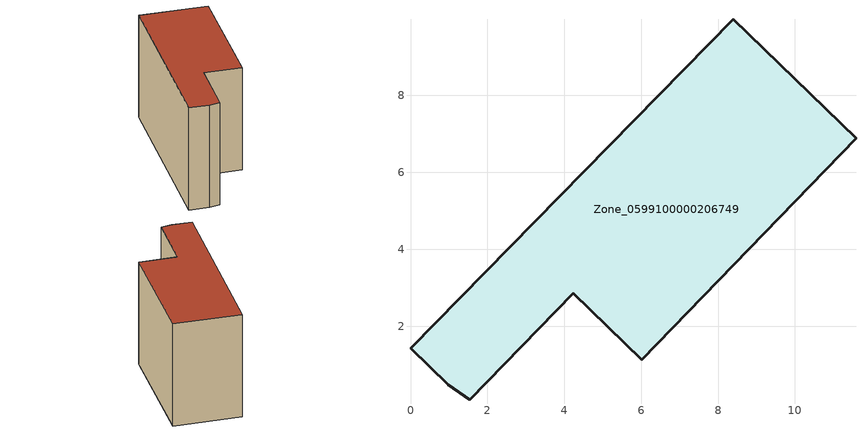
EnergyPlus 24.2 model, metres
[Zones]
Zone_0599100000206749
 floor ground (C_G): 6.02,1.13 4.24,2.86 1.55,0.08 0.98,0.48 0,1.43 8.39,9.99 11.59,6.89 z0
 wall outside (C_F): 4.24,2.86 6.02,1.13 11.59,6.89 8.39,9.99 0,1.43 0.98,0.48 1.55,0.08 4.24,2.86 z0:7.3
 roof outside (C_R): 1.55,0.08 4.24,2.86 6.02,1.13 11.59,6.89 8.39,9.99 0,1.43 0.98,0.48 z7.3
[BUILDING]
Pand.0599100000206749: North Axis=0; Terrain=City; Loads Convergence Tolerance Value=0.04; Temperature Convergence Tolerance Value=0.4; Solar Distribution=FullExterior; Maximum Number of Warmup Days=25; Minimum Number of Warmup Days=1
[Site:Location]
Rotterdam.The.Hague.AP_ZH_NLD Design_Conditions: Latitude=51.96; Longitude=4.45; Time Zone=1; Elevation=-4.5
[SITE:GROUNDTEMPERATURE:BUILDINGSURFACE]
18, 18, 18, 18, 18, 18, 18, 18, 18, 18, 18, 18
[MATERIAL] Thermal Absorptance=0.9; Solar Absorptance=0.7; Visible Absorptance=0.7
Name | Roughness | Thickness | Conductivity | Density | Specific Heat
G.TI.1946 | MediumSmooth | 0.15 | 1 | 540 | 1210
F.TI.1946 | Rough | 0.3 | 0.857143 | 1920 | 840
R.TI.1946 | MediumRough | 0.2 | 0.1 | 1500 | 1000
[CONSTRUCTION]
C_G: G.TI.1946
C_F: F.TI.1946
C_R: R.TI.1946
[ZONE]
Zone_0599100000206749: Type=1; Multiplier=1; Ceiling Height=Autocalculate; Volume=Autocalculate; Floor Area=autocalculate; Part of Total Floor Area=Yes
[ZONEINFILTRATION:DESIGNFLOWRATE]
Infil_Zone_0599100000206749: Zone or ZoneList or Space or SpaceList=Zone_0599100000206749; Schedule=AlwaysOn; Design Flow Rate Calculation Method=Flow/Area; Flow Rate per Floor Area=0.003; Constant Term Coefficient=1; Temperature Term Coefficient=0; Velocity Term Coefficient=0; Velocity Squared Term Coefficient=0
[HVACTEMPLATE:ZONE:IDEALLOADSAIRSYSTEM]
Zone_0599100000206749: Maximum Heating Supply Air Temperature=50; Minimum Cooling Supply Air Temperature=13; Maximum Heating Supply Air Humidity Ratio=0.0156; Minimum Cooling Supply Air Humidity Ratio=0.0077; Heating Limit=NoLimit; Cooling Limit=NoLimit; Dehumidification Control Type=ConstantSensibleHeatRatio; Cooling Sensible Heat Ratio=0.7; Dehumidification Setpoint=60; Humidification Control Type=None; Humidification Setpoint=30; Outdoor Air Method=None; Outdoor Air Flow Rate per Person=0.00944; Outdoor Air Flow Rate per Zone Floor Area=0; Outdoor Air Flow Rate per Zone=0; Demand Controlled Ventilation Type=None; Outdoor Air Economizer Type=NoEconomizer; Heat Recovery Type=None; Sensible Heat Recovery Effectiveness=0.7; Latent Heat Recovery Effectiveness=0.65
[ZONECONTROL:THERMOSTAT]
ThermostatControl_Zone_0599100000206749: Zone or ZoneList=Zone_0599100000206749; Control Type Schedule=DualSetpointControlType; Control 1=Thermostat_Zone_0599100000206749; Temperature Difference Between Cutout And Setpoint=0
[THERMOSTATSETPOINT:DUALSETPOINT]
Thermostat_Zone_0599100000206749: Heating Setpoint Temperature Schedule=HeatingSetpoint_Zone_0599100000206749; Cooling Setpoint Temperature Schedule=CoolingSetpoint_Zone_0599100000206749
[SCHEDULE:COMPACT]
HeatingSetpoint_Zone_0599100000206749: Through: 12/31, For: AllDays, Until: 24:00, 21
CoolingSetpoint_Zone_0599100000206749: Through: 12/31, For: AllDays, Until: 24:00, 24
DualSetpointControlType: Through: 12/31, For: AllDays, Until: 24:00, 4
AlwaysOn: Through: 12/31, For: AllDays, Until: 24:00, 1
